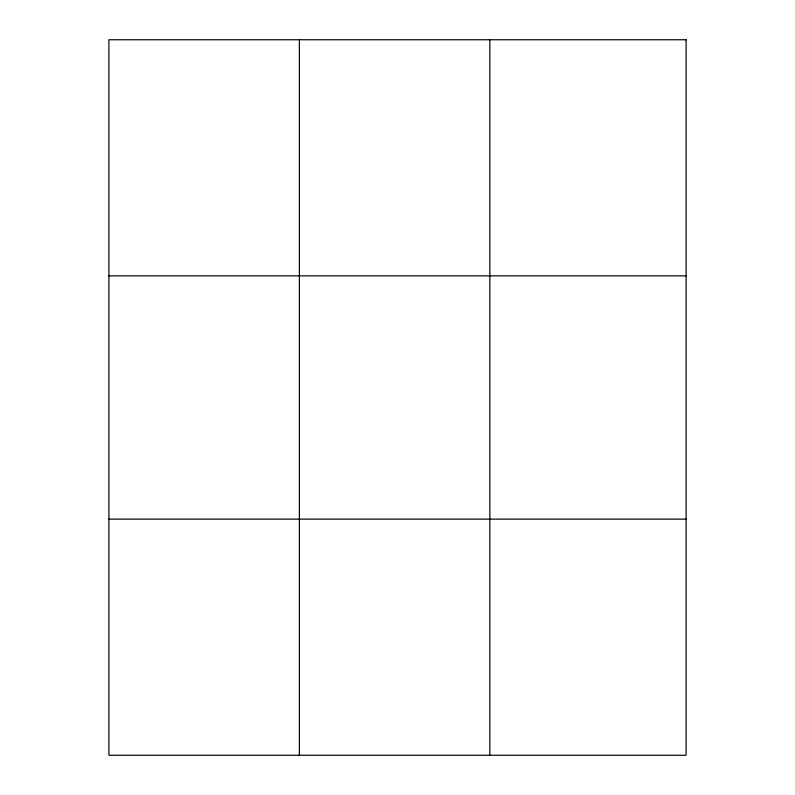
<?xml version="1.0" encoding="UTF-8"?>
<svg xmlns="http://www.w3.org/2000/svg" width="795" height="795" viewBox="0 0 795 795"><rect width="100%" height="100%" fill="white"/><g stroke="black" fill="none" stroke-linecap="round" stroke-linejoin="round"><path stroke-width="1.19" d="M299.377 755.25L299.377 39.75M489.849 755.25L489.849 39.75M108.905 275.865L686.095 275.865M108.905 519.135L686.095 519.135M686.095 39.75L108.905 39.75L108.905 755.25L686.095 755.25L686.095 39.75"/></g></svg>
